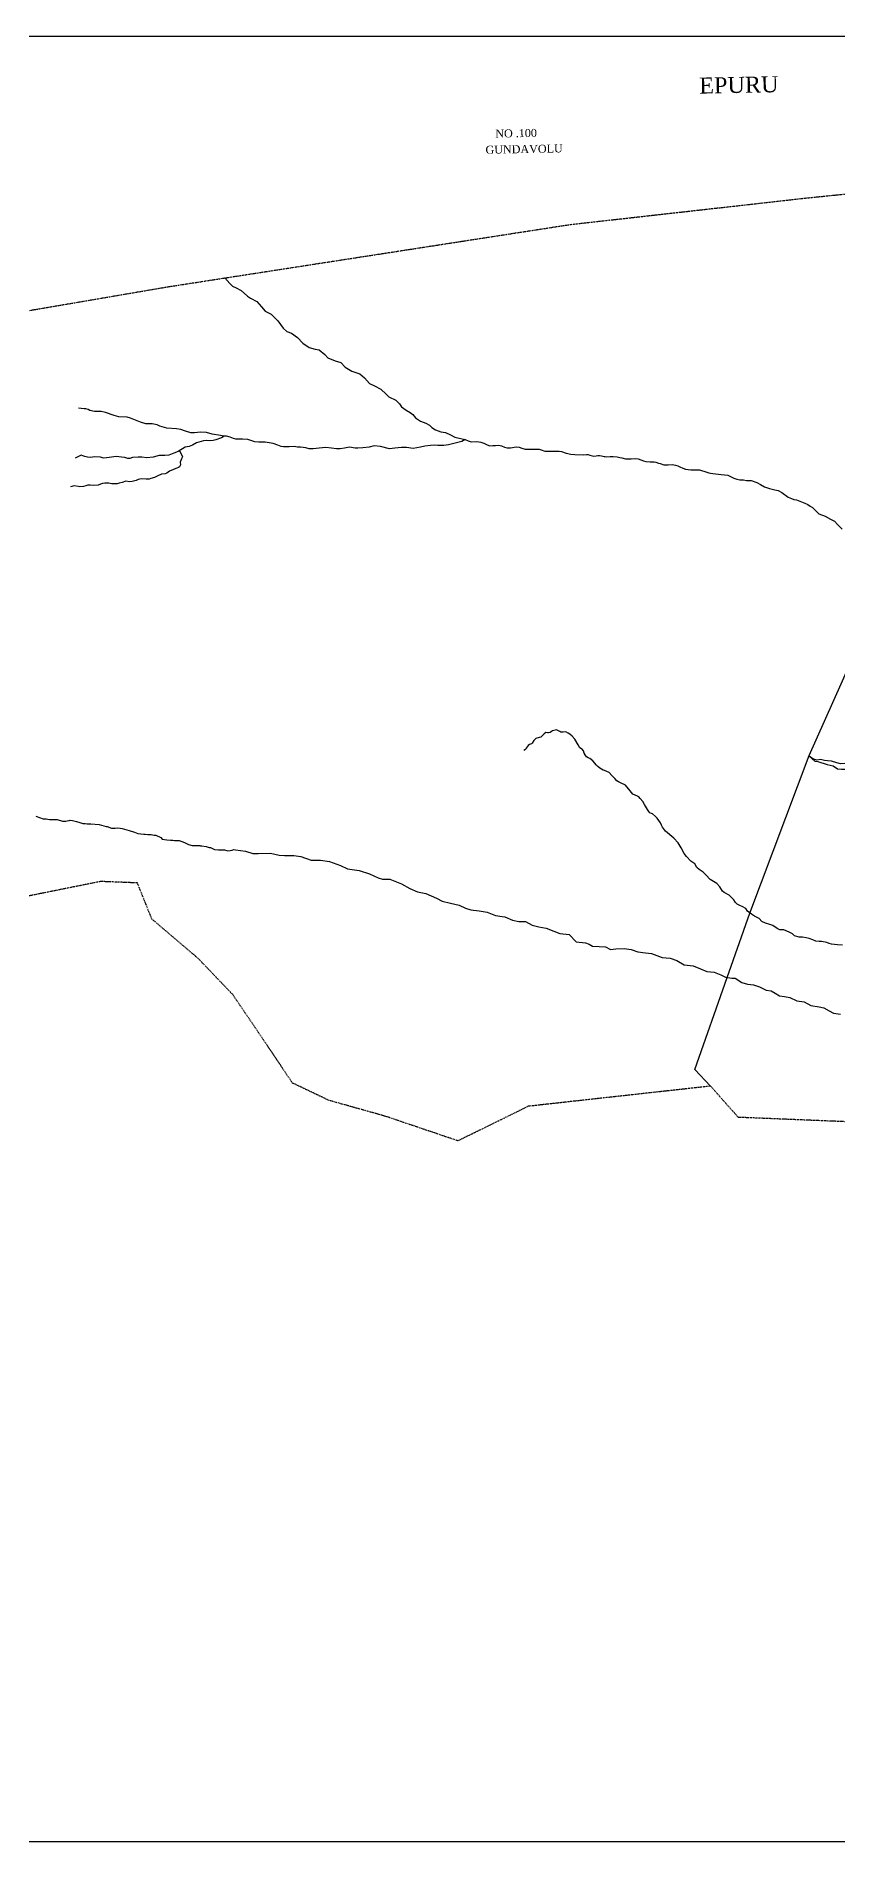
# Model space of a CAD drawing. Header units: millimetres. Extents: x 838 to 3141, y -219 to 909.
# Drawn here: x 1657 to 2158, y -219 to 909 of the extents above; entities that cross this region are included whole.
import ezdxf

# ---------------------------------------------------------------- set-up
doc = ezdxf.new("R2010")
doc.units = ezdxf.units.MM
doc.header["$MEASUREMENT"] = 0
doc.linetypes.add('BORDER', pattern=[1.75, 0.5, -0.25, 0.5, -0.25, 0, -0.25])
for name, color, linetype in [('NALA', 4, 'Continuous'), ('SURVEY_BND', 7, 'Continuous'), ('TEXT', 7, 'Continuous'), ('WATER_BODY', 4, 'Continuous')]:
    doc.layers.add(name, color=color, linetype=linetype)
doc.layers.add('VILL_BOUNDARY', color=6, linetype='BORDER', lineweight=30)
doc.styles.get("Standard").update_dxf_attribs({"font": 'TIMES.TTF', "height": 3.574})

msp = doc.modelspace()

# ---------------------------------------------------------------- linework, layer by layer
at = {"lineweight": 30}
msp.add_lwpolyline([(838, 909.4), (3140.7, 909.4), (3140.7, -219.1), (838, -219.1)], close=True, dxfattribs=at)
at = {"layer": 'NALA', "linetype": 'ByBlock'}
for points in [[(1775.3, 758.3), (1778.4, 754.9), (1780, 753.2), (1782.3, 752.2), (1785.5, 750.5), (1789.4, 746.9), (1791.2, 745.7), (1795.3, 743.6), (1798.2, 740.2), (1800.4, 737.5), (1804.1, 735.7), (1808.3, 731.4), (1811.8, 726.9), (1813.9, 724.9), (1816.9, 723.7), (1820.6, 721.1), (1823.9, 717.5), (1827.9, 714.9), (1831.6, 713.7), (1834.2, 713.3), (1837.7, 710.5), (1839.7, 708.4), (1844.3, 706.6), (1847.8, 705.4), (1850.5, 702.6), (1854.6, 700.1), (1859.6, 698.4), (1862.6, 695.9), (1865.7, 692.3), (1868.8, 690.9), (1872.7, 688.8), (1876.1, 685.6), (1877.7, 684), (1882.1, 681.9), (1884.3, 679.7), (1885.6, 677.8), (1888.5, 675.7), (1891, 674.3), (1892.7, 673), (1894.5, 670.8), (1897.6, 668.7), (1900.8, 667.5), (1903.2, 666.2), (1904.6, 664.8), (1906.9, 663.3)], [(1925.4, 657.3), (1923.3, 656), (1920.1, 655.2), (1915.1, 654.1), (1912.2, 653.6), (1908.4, 653.6), (1906.4, 653.9), (1903.7, 653.6), (1900.3, 653.2), (1897.5, 652.6), (1893, 651.8), (1888.7, 652.3), (1885.7, 652.3), (1881.4, 652), (1878.1, 651.6), (1872.5, 652.9), (1868.6, 653.3), (1865.5, 652.6), (1861.5, 652.1), (1858.3, 652), (1856.6, 652), (1853.2, 652.6), (1850.1, 652), (1847.3, 651.6), (1845, 651.6), (1842, 652), (1838.4, 652.4), (1834.1, 651.9), (1830.4, 651.5), (1828, 651.5), (1825.8, 652.1), (1822.6, 652.6), (1820.6, 652.6), (1818.5, 652.9), (1815.4, 652.8), (1812, 652.8), (1810.4, 652.9), (1808.3, 653.8), (1805.5, 654.9), (1800.4, 655.7), (1798.1, 655.6), (1796.5, 655.6), (1794.1, 655.9), (1789.7, 657.3), (1786.3, 657.5), (1783.9, 657.5), (1782.1, 657.5), (1780.7, 658), (1778.6, 658.9), (1776.2, 659.5), (1774.7, 659.5), (1773.5, 659.7), (1772.5, 659.8), (1767.3, 660.6), (1763.7, 661.8), (1760.1, 662), (1756.2, 661.6), (1753.9, 661.6), (1750.6, 662.5), (1747.8, 663.5), (1745.1, 664.1), (1739, 664.5), (1734.7, 665.7), (1733, 666.5), (1729.8, 667.1), (1727.9, 667.1), (1725.9, 667.1), (1722.6, 668.1), (1716.3, 670.7), (1714.2, 671.3), (1709, 671.6), (1706.1, 672.4), (1700.7, 674.3), (1697.9, 674.9), (1695.4, 674.9), (1693.7, 674.9), (1690.8, 675.5), (1689.8, 676), (1688.4, 676.5), (1687.4, 676.6), (1685.4, 676.8), (1683.8, 677)], [(1774.9, 659.5), (1773.1, 658.4), (1769.7, 657.2), (1767.9, 656.8), (1765.5, 656.6), (1763.5, 656.8), (1761.9, 656.6), (1757.6, 655.2), (1755, 653.8), (1753, 652.9), (1751.8, 652.8), (1750.4, 652.5), (1746, 649.9), (1743.4, 648.8), (1740.2, 647.5), (1737.7, 647.3), (1734.2, 647.3), (1730.4, 646.2), (1726.5, 645.8), (1723.4, 646.3), (1721, 646.2), (1717.5, 646.1), (1715.9, 645.5), (1714.6, 645.5), (1712.7, 646), (1710.6, 646.4), (1707.3, 646.7), (1702.9, 646.1), (1699.6, 645.7), (1698.9, 645.9), (1697.6, 646.2), (1694.1, 646.6), (1691, 646), (1689.4, 646.4), (1687.7, 646.8), (1686.6, 647.2), (1685.4, 647.5), (1683, 646.3), (1681.8, 645.7)], [(1906.9, 663.3), (1910.2, 662.2), (1913.2, 661.7), (1916.2, 660.2), (1918.9, 658.9), (1921.6, 658.2), (1925.4, 657.3), (1927.3, 656.6), (1928.5, 656.1), (1929.5, 655.8), (1932.8, 656), (1935.3, 655.7), (1937.2, 655), (1939.1, 654), (1940.8, 653.4), (1942.8, 653.5), (1944.4, 653.6), (1946.5, 653.7), (1948.1, 653.4), (1950, 652.5), (1951.7, 652.1), (1953.8, 652.2), (1957.2, 652.8), (1959.1, 652.5), (1960.8, 651.9), (1963, 651.3), (1966.6, 651.3), (1970.3, 651.2), (1971.7, 651.2), (1972.9, 650.9), (1975.3, 650.1), (1978.5, 650), (1980.8, 650), (1982.2, 650.1), (1984.2, 650.1), (1985.6, 649.9), (1988.5, 648.8), (1991.4, 648.1), (1993.9, 647.9), (1999.2, 647.7), (2001.3, 648), (2002.3, 647.9), (2003.4, 647.6), (2004.2, 647.3), (2005.8, 647), (2007.2, 647.2), (2008.3, 647.4), (2009.4, 647.4), (2010.7, 647.1), (2012.3, 646.7), (2013, 646.7), (2013.8, 646.6), (2016, 646.7), (2017.9, 646.8), (2020.4, 646.5), (2022, 646.1), (2023.3, 645.8), (2025.6, 645.2), (2029.2, 645.2), (2032.1, 645.5), (2033.6, 645.2), (2035.2, 644.6), (2036.9, 644), (2038.4, 643.6), (2041.1, 643.3), (2042.4, 643.3), (2043.5, 643.3), (2044.6, 643.1), (2046.2, 642.5), (2047.3, 642.3), (2049.5, 641.6), (2052.2, 641.6), (2054.8, 641.7), (2056.8, 641.2), (2058.4, 640.9), (2059.6, 640.2), (2061.5, 639.4), (2063.1, 638.9), (2066.4, 638.4), (2070.2, 638.3), (2071.9, 638.3), (2073.2, 638), (2075.3, 637.4), (2077.6, 636.5), (2078.8, 636.2), (2080.1, 636.1), (2085.5, 635.4), (2089.6, 635.1), (2093.3, 633.2), (2095.2, 632.6), (2097, 632.2), (2099.3, 632.1), (2101.3, 631.8), (2104.2, 631.8), (2107.6, 630.4), (2110, 629.3), (2112.5, 627.7), (2113.8, 627.3), (2115.6, 626.7), (2118.9, 625.8), (2121, 625.4), (2123.3, 624.3), (2127.2, 621.4), (2129.4, 620.5), (2130.8, 619.9), (2132.5, 619.6), (2137.6, 617.6), (2139.5, 616.8), (2141.1, 615.6), (2142.4, 614.9), (2144.7, 612.5), (2146.4, 610.9), (2150.5, 609.5), (2153.8, 607.6), (2156.3, 606.3), (2158, 604.2)], [(1746.9, 650.5), (1748.7, 646.5), (1748.2, 645.2), (1747.4, 643.2), (1747.5, 641.5), (1746.9, 640.2), (1746.2, 639.9), (1745.2, 639.4), (1744.7, 639.2), (1743.1, 638.5), (1740.6, 637.5), (1739.1, 636.3), (1737.9, 635.9), (1735.7, 635.6), (1733.3, 634.7), (1731.2, 633.6), (1729.1, 632.9), (1727.9, 632.6), (1726.9, 632.6), (1726, 632.6), (1723.2, 632.8), (1721, 632.4), (1719.9, 631.8), (1717.4, 631.1), (1715.6, 630.9), (1713.4, 631.2), (1711.1, 630.5), (1709.3, 630), (1708, 629.6), (1706.2, 629.6), (1705.3, 629.6), (1704.7, 629.7), (1703.6, 629.9), (1702.8, 630), (1702.2, 630), (1700.2, 630), (1698.7, 629.8), (1697.5, 629.5), (1696.1, 628.8), (1693, 628.5), (1691.1, 628.8), (1689.7, 628.7), (1688.4, 628.3), (1686.9, 627.9), (1684.6, 627.7), (1683.8, 628), (1681.1, 628.4), (1678.8, 627.8)], [(2158, 604.2), (2161.1, 601.4)], [(2161.2, 341.4), (2158.2, 341.5), (2154.4, 342), (2152.9, 342.4), (2151.5, 343), (2148.1, 343.7), (2146.7, 343.7), (2144.6, 343.8), (2142.7, 344.7), (2140.3, 345.5), (2138.5, 345.8), (2136.2, 346.3), (2134.1, 346.3), (2131.2, 347.2), (2129.9, 348.3), (2128, 349.4), (2124.5, 350.8), (2122, 350.8), (2120.4, 351.7), (2117.6, 353.6), (2115.9, 354.3), (2113.2, 355), (2110.9, 356.1), (2109.2, 357.9), (2106.2, 359.4), (2104.3, 360.6), (2101.9, 362.5), (2100.9, 364.2), (2098.5, 365.4), (2097.5, 365.8), (2095.4, 367), (2094.3, 368), (2093.4, 369.6), (2090.5, 372.5), (2087.3, 374.3), (2086.2, 375), (2084.5, 377.8), (2082.8, 379.9), (2078.5, 382.3), (2076.1, 385), (2074.1, 386.9), (2071.7, 388.5), (2070.2, 389.8), (2069, 392.2), (2066.4, 393.9), (2063.8, 396.7), (2062.3, 398.7), (2060.4, 402.2), (2058.6, 405.2), (2055.9, 408.2), (2050.6, 412.5), (2050, 413.4), (2049.4, 414.2), (2048.7, 415), (2048.1, 416.4), (2047.5, 417.7), (2046.5, 419.3), (2045.5, 420.7), (2044.4, 421.7), (2042.6, 423.3), (2041.8, 423.7), (2040.9, 424.1), (2040.2, 424.8), (2039.3, 426), (2038.1, 428.1), (2037.5, 429.2), (2036.4, 431), (2034.8, 432.9), (2033.9, 434), (2033.1, 434.5), (2030.2, 435.7), (2028.6, 437.8), (2025.6, 441.3), (2024.8, 441.8), (2023.3, 442.4), (2021.3, 443.3), (2020.3, 444), (2019, 445.4), (2017, 447.3), (2015.4, 449.2), (2012.6, 450.5), (2011.7, 450.7), (2010.6, 451.2), (2009.5, 451.9), (2008.4, 452.9), (2007.6, 453.7), (2005.3, 456.6), (2003.3, 457.9), (2002.3, 458.4), (2001.3, 459.1), (2000.5, 460.2), (1999.7, 461.3), (1999.3, 462.8), (1998.6, 463.8), (1998.2, 464), (1997, 464.7), (1996, 466.6), (1994, 470.1), (1992.3, 471.9), (1990.8, 473.2), (1989.8, 473.8), (1988.4, 474.6), (1986.6, 474.5), (1985.3, 474.5), (1984.6, 474.8), (1982.6, 475.9), (1980.1, 475.3), (1979.3, 474.9), (1978.6, 474.3), (1977.6, 474.1), (1976.9, 474.1), (1975.8, 474.2), (1974.7, 473.3), (1974, 472.5), (1972.7, 471.4), (1971.7, 471.1), (1969.5, 470.5), (1968.4, 469.3), (1967.4, 467.6), (1966.8, 467.2), (1965.6, 466.7), (1964.9, 466.1), (1963.6, 464.5), (1963.1, 463.5), (1962.1, 463)], [(1796, 398.7), (1803.7, 398.9), (1809.3, 397.6), (1812.6, 397.3), (1818.3, 397.3), (1822.8, 396.8), (1829.1, 394.4), (1835, 394.4), (1840.7, 393.7), (1847.5, 391.1), (1852, 389.1), (1859.2, 388), (1865.7, 385.8), (1871, 383.3), (1873.7, 382.6), (1878.4, 382.6), (1885.6, 379.7), (1890.9, 376.7), (1895.6, 374.6), (1900.8, 373.5), (1907.5, 370.7), (1911, 368.9), (1916.3, 367.5), (1921.6, 366.4), (1925.6, 364.4), (1928.9, 363.3), (1934.2, 362.7), (1939.2, 362), (1944.3, 359.9), (1948.5, 359.2), (1950.3, 359), (1955.1, 356.9), (1958.9, 356.2), (1963.1, 356), (1967.3, 353.8), (1971.4, 352.7), (1976, 352), (1980.8, 350), (1984.6, 348.6), (1990.4, 347.9), (1994.7, 343.4), (2000.7, 342.7), (2003, 341.9), (2004.9, 340.7), (2009.2, 340.4), (2013.2, 340.2), (2016.2, 338.7), (2019.5, 339.1), (2024.7, 339.3), (2029.2, 338.5), (2033.4, 337.1), (2038.2, 336.5), (2041.8, 336.2), (2048.5, 333.6), (2053.6, 333.2), (2057.7, 331.8), (2062.2, 329.1), (2067.9, 328.3), (2072.5, 326.5), (2076.5, 324.8), (2081, 324.5), (2085.2, 322.8), (2088.2, 321.4), (2092.1, 320.7), (2094.2, 320.6), (2098.4, 317.9), (2101.8, 316.9), (2105.7, 316.6), (2109.4, 315.2), (2113.5, 313.2), (2116.6, 312.7), (2119.2, 311.4), (2121.8, 309.7), (2125, 309.2), (2128.4, 308.6), (2132.7, 306.6), (2137.2, 305.9), (2141.5, 303.5), (2146.6, 302.8), (2149.6, 302.2), (2152.9, 300.3), (2155.7, 298.8), (2159.9, 298.2)]]:
    msp.add_lwpolyline(points, dxfattribs=at)
at = {"layer": 'NALA'}
msp.add_lwpolyline([(1657.2, 421.9), (1661.7, 420.3), (1663.6, 420.2), (1665.7, 419.9), (1667.2, 419.9), (1668.1, 419.9), (1669.1, 419.9), (1670.4, 419.9), (1673.8, 418.9), (1675.9, 418.9), (1676.8, 419.1), (1677.9, 419.3), (1678.7, 419.4), (1680, 419.3), (1682.6, 418.5), (1684.7, 418), (1686.6, 417.3), (1687.9, 417.3), (1689.3, 417.2), (1691.5, 417.2), (1696.8, 416.8), (1699.7, 415.8), (1701, 415.5), (1701.8, 415.5), (1704.4, 414.5), (1706.8, 414.5), (1708.2, 414.6), (1709.9, 414.4), (1711.1, 414.2), (1715.4, 413), (1718.8, 411.9), (1720.9, 411), (1722.8, 410.8), (1724.6, 410.7), (1725.4, 410.6), (1727.2, 410.4), (1728.2, 410.5), (1729.2, 410.4), (1730.1, 410.2), (1731.1, 410.1), (1732.2, 410.1), (1735.2, 408.6), (1736, 407.5), (1739, 407.1), (1741.2, 406.9), (1742.7, 406.9), (1743.7, 406.8), (1744.9, 406.8), (1745.7, 406.8), (1746.7, 406.7), (1750.1, 405.5), (1752.6, 404.3), (1754.8, 403.6), (1756, 403.6), (1757.8, 403.6), (1758.7, 403.5), (1759.7, 403.5), (1760.1, 403.4), (1760.9, 403.4), (1763.5, 403), (1765.5, 402.4), (1766.3, 402.4), (1768.8, 401.2), (1771.3, 400.9), (1772.1, 400.9), (1773.1, 400.9), (1775, 400.8), (1777.2, 400.3), (1778.5, 400.5), (1779.8, 400.7), (1780.8, 401), (1781.9, 400.9), (1788.1, 400), (1792.8, 398.7), (1796, 398.7)], dxfattribs=at)
at = {"layer": 'SURVEY_BND'}
msp.add_lwpolyline([(2078.8, 253.2), (2069, 263.7), (2089.1, 321.2), (2103.4, 361.3), (2140.4, 459.8), (2176, 539.6), (2298.6, 824.6)], dxfattribs=at)
at = {"layer": 'VILL_BOUNDARY'}
for points in [[(1441.9, 701.9), (1740.3, 752.9), (1991, 791.7), (2139.7, 808.4), (2298.6, 824.6)], [(2169.2, 230.7), (2096.1, 233.7), (2078.8, 253.2), (1964.9, 240.6), (1920.9, 219), (1875.8, 234.3), (1840.3, 244.3), (1817.6, 255.1), (1780.5, 310.1), (1758.8, 332.8), (1729.7, 357.6), (1720.6, 380.2), (1697.8, 381.1), (1645, 370.5)]]:
    msp.add_lwpolyline(points, dxfattribs=at)
at = {"layer": 'WATER_BODY'}
msp.add_lwpolyline([(2171.1, 455.1), (2168.6, 453.4), (2165.5, 454.4), (2162.6, 454.9), (2160, 454.6), (2157.6, 455.3), (2154.4, 456.2), (2151.8, 456.5), (2149.9, 456.7), (2147.5, 457.4), (2145.1, 457), (2142.6, 457.7), (2140.3, 459.4), (2143.9, 456.2), (2145.9, 456), (2151.7, 454.3), (2153.6, 453.7), (2155.3, 453.3), (2158.2, 451.5), (2160.6, 451.2), (2163.1, 451.2), (2165.7, 450.3), (2169.6, 448.8), (2170.6, 448)], dxfattribs=at)

# ---------------------------------------------------------------- texts
at = {"layer": 'TEXT'}
for s, height, p in [('EPURU', 10, (2071.8, 873.5)), ('NO .100', 5, (1944.3, 846)), ('GUNDAVOLU', 5, (1938.2, 835.9))]:
    msp.add_text(s, height=height, rotation=1.0639, dxfattribs=at).set_placement(p)

doc.saveas('drawing.dxf')
